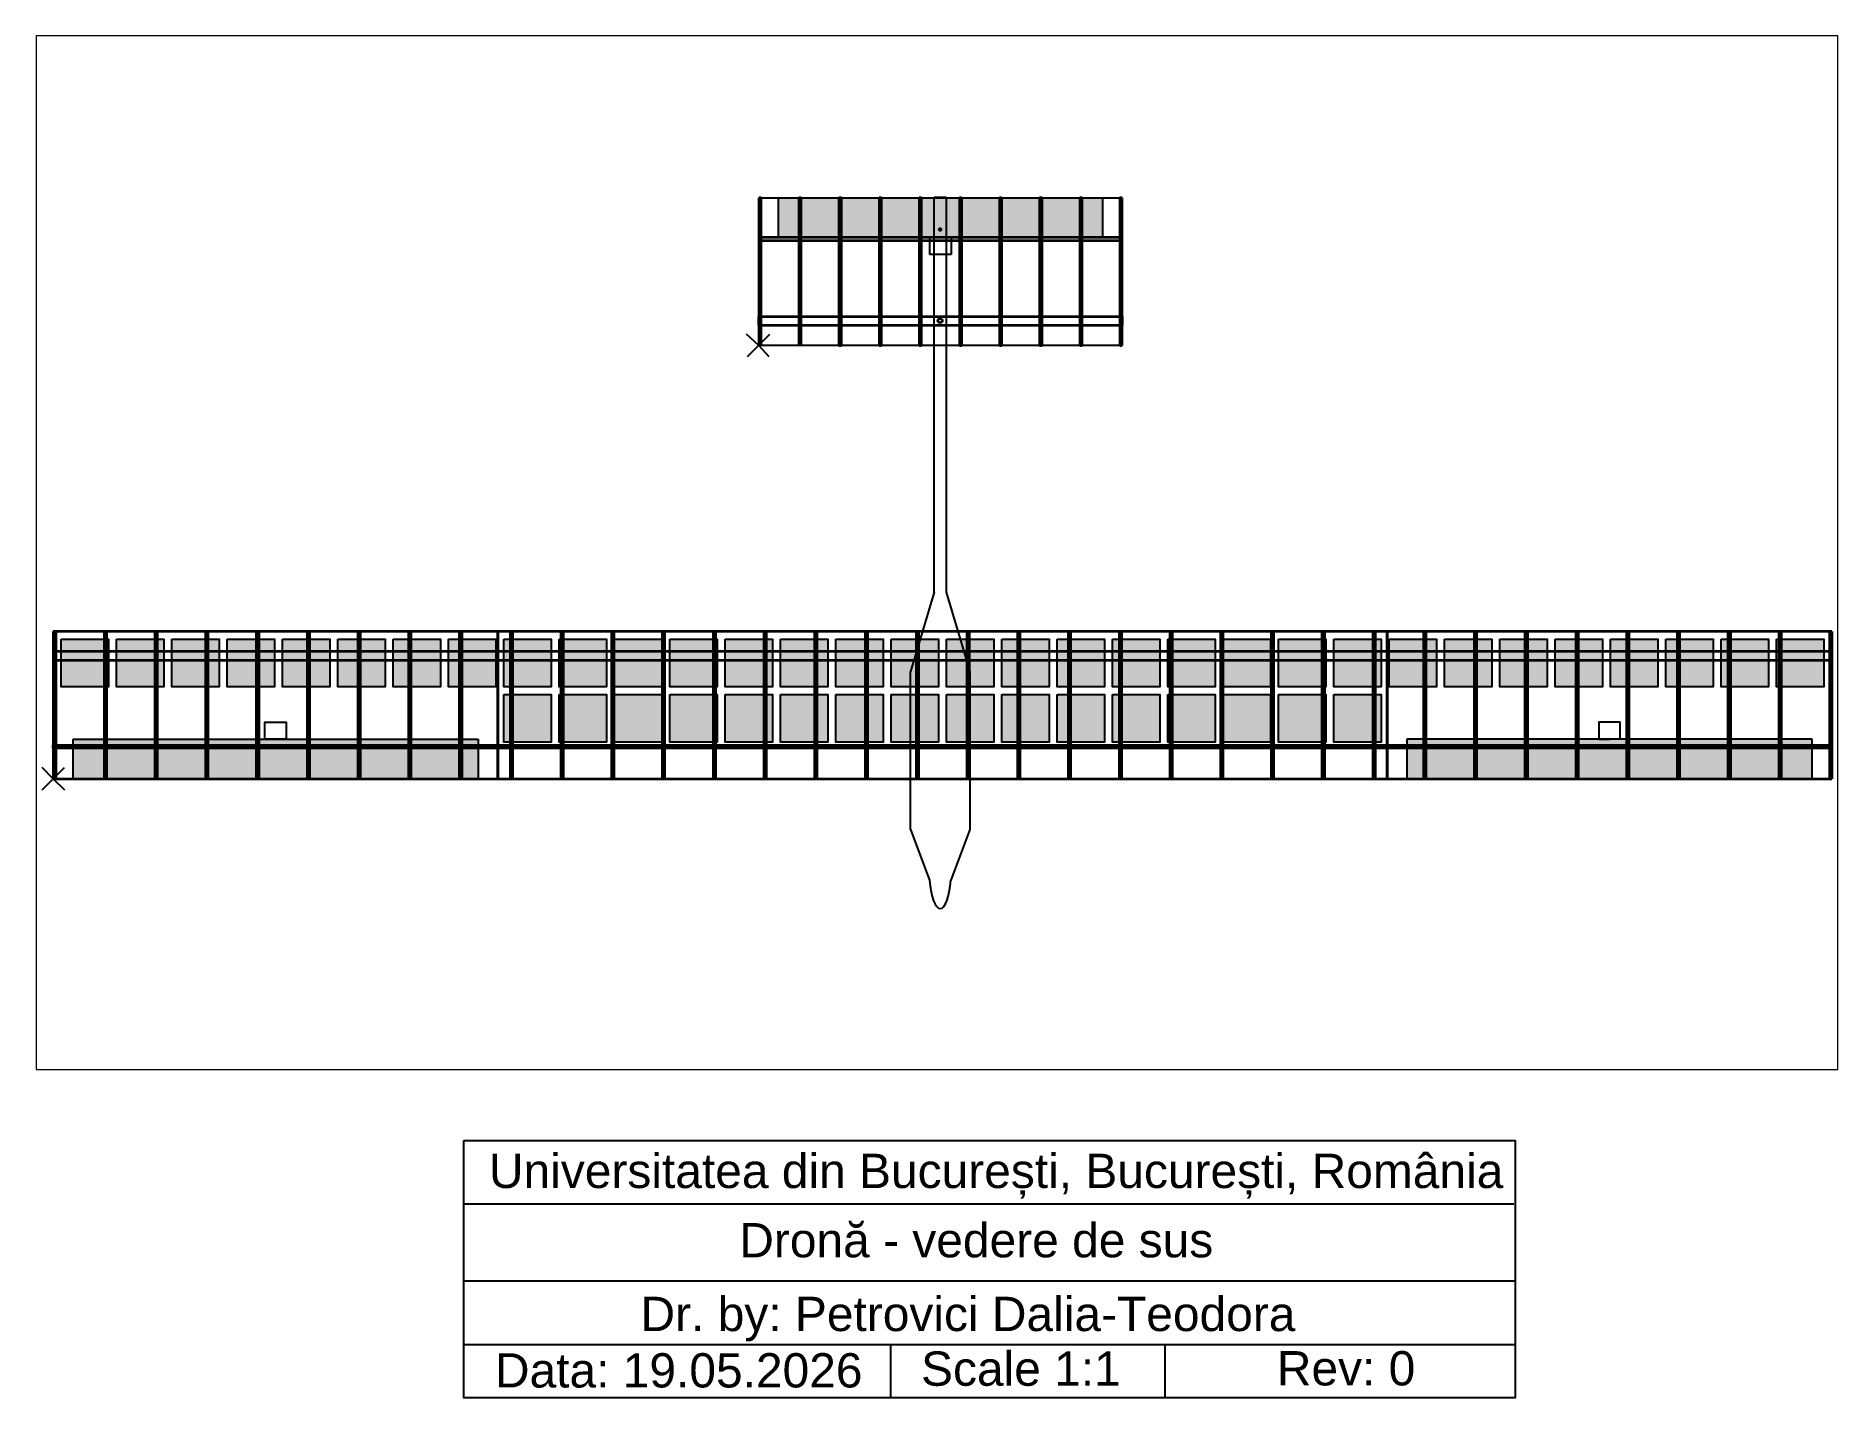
# Paper-space layout 'Layout1' of a CAD drawing. Header units: millimetres, sheet in inches. Extents: x 0 to 10.5, y 0 to 8.
# The model-space entities are those that its viewports show. They can reach past a viewport. Long polylines and large blocks are cut down to what shows.
import ezdxf

# ---------------------------------------------------------------- set-up
doc = ezdxf.new("R2010")
doc.units = ezdxf.units.MM
doc.header["$MEASUREMENT"] = 0
for name, color, linetype in [('CELULE_SOLARE', 190, 'Continuous'), ('ELERON', 140, 'Continuous'), ('FUSELAJ', 40, 'Continuous'), ('MARCAJE', 241, 'Continuous'), ('MPPT', 252, 'Continuous'), ('SERVOMOTOARE', 212, 'Continuous'), ('SERVOMOTOR', 210, 'Continuous'), ('STABILIZATOR_CONTUR', 230, 'Continuous')]:
    doc.layers.add(name, color=color, linetype=linetype)
for name, color, linetype, lineweight in [('CONTUR_ARIPA', 10, 'Continuous', 35), ('LONJEROANE', 50, 'Continuous', 35), ('NERVURI', 30, 'Continuous', 35)]:
    doc.layers.add(name, color=color, linetype=linetype, lineweight=lineweight)
doc.styles.add('STANDARD_AERO', font='arial.ttf')

# ---------------------------------------------------------------- blocks, each defined once
blk = doc.blocks.new('STABILIZATOR_TOP')
at = {"layer": 'ELERON'}
h = blk.add_hatch(color=256, dxfattribs=at)
h.dxf.hatch_style = 1
h.paths.add_polyline_path([(870, 273), (870, 373), (50, 373), (50, 273)])
blk.add_lwpolyline([(50, 373), (870, 373), (870, 273), (50, 273)], close=True, dxfattribs=at)
at = {"layer": 'LONJEROANE', "ltscale": 10}
for points in [[(0, 265.1062), (920, 265.1062), (920, 273), (0, 273)], [(0, 73.0607), (920, 73.0607), (920, 50), (0, 50)]]:
    blk.add_lwpolyline(points, close=True, dxfattribs=at)
at = {"layer": 'LONJEROANE'}
for centre, radius in [((459.0913, 293.0073), 2.3193), ((459.0913, 62.6011), 5.5602)]:
    blk.add_circle(centre, radius, dxfattribs=at)
at = {"layer": 'NERVURI', "ltscale": 10}
for p, q in [((0, 373), (0, 0)), ((6, 0), (6, 373)), ((101.56, 373), (101.56, 0)), ((107.56, 0), (107.56, 373)), ((203.12, 373), (203.12, 0)), ((209.12, 0), (209.12, 373)), ((304.68, 373), (304.68, 0)), ((310.68, 0), (310.68, 373)), ((406.24, 373), (406.24, 0)), ((412.24, 0), (412.24, 373)), ((507.8, 373), (507.8, 0)), ((513.8, 0), (513.8, 373)), ((609.36, 373), (609.36, 0)), ((615.36, 0), (615.36, 373)), ((710.92, 373), (710.92, 0)), ((716.92, 0), (716.92, 373)), ((812.48, 373), (812.48, 0)), ((818.48, 0), (818.48, 373)), ((914.04, 373), (914.04, 0)), ((920.04, 0), (920.04, 373))]:
    blk.add_line(p, q, dxfattribs=at)
at = {"layer": 'NERVURI'}
for p, q in [((6, 373), (0, 373)), ((107.56, 373), (101.56, 373)), ((209.12, 373), (203.12, 373)), ((310.68, 373), (304.68, 373)), ((412.24, 373), (406.24, 373)), ((513.8, 373), (507.8, 373)), ((615.36, 373), (609.36, 373)), ((716.92, 373), (710.92, 373)), ((818.48, 373), (812.48, 373)), ((920.04, 373), (914.04, 373)), ((203.12, 0), (209.12, 0)), ((304.68, 0), (310.68, 0)), ((406.24, 0), (412.24, 0)), ((507.8, 0), (513.8, 0)), ((609.36, 0), (615.36, 0)), ((710.92, 0), (716.92, 0)), ((812.48, 0), (818.48, 0)), ((914.04, 0), (920.04, 0))]:
    blk.add_line(p, q, dxfattribs=at)
at = {"layer": 'SERVOMOTOR'}
for p, q in [((433, 230.1), (433, 273)), ((433, 273), (460.02, 273)), ((487, 230.1), (433, 230.1)), ((460, 273), (487, 273)), ((487, 273), (487, 230.1))]:
    blk.add_line(p, q, dxfattribs=at)
at = {"layer": 'STABILIZATOR_CONTUR'}
for p, q in [((0, 373), (920, 373)), ((0, 0), (0, 373)), ((920, 373), (920, 0)), ((920, 0), (0, 0))]:
    blk.add_line(p, q, dxfattribs=at)
blk = doc.blocks.new('ARIPA_MIJLOC')
at = {"layer": 'CONTUR_ARIPA'}
for p, q in [((4000.3, 1312.9), (1750.3, 1312.9)), ((1750.3, 939.9), (1750.3, 1312.9)), ((4000.3, 939.9), (4000.3, 1312.9)), ((1750.3, 939.9), (4000.3, 939.9))]:
    blk.add_line(p, q, dxfattribs=at)
blk = doc.blocks.new('ARIPA_LAT_DREAPTA')
at = {"layer": 'CONTUR_ARIPA'}
for p, q in [((5125.3, 1312.9), (4000.3, 1312.9)), ((4000.3, 1312.9), (4000.3, 939.9)), ((5125.3, 939.9), (5125.3, 1312.9)), ((4000.3, 939.9), (5125.3, 939.9))]:
    blk.add_line(p, q, dxfattribs=at)
blk = doc.blocks.new('ARIPA_LAT_STANGA')
at = {"layer": 'CONTUR_ARIPA'}
for p, q in [((1750.3, 1312.9), (625.3, 1312.9)), ((625.3, 1312.9), (625.3, 939.9)), ((1750.3, 1312.9), (1750.3, 939.9)), ((625.3, 939.9), (1750.3, 939.9))]:
    blk.add_line(p, q, dxfattribs=at)
blk = doc.blocks.new('*U7')
at = {"layer": 'NERVURI'}
blk.add_line((0, 186.5), (0, -186.5), dxfattribs=at)
blk = doc.blocks.new('*U8')
at = {"layer": 'NERVURI', "color": 0, "linetype": 'ByBlock', "lineweight": -2, "transparency": 16777216}
for p in [(0, 0), (128.4, 0), (256.8, 0), (385.2, 0), (513.6, 0), (642, 0), (770.4, 0), (898.8, 0), (1027.2, 0), (1155.6, 0), (1284, 0), (1412.4, 0), (1540.8, 0), (1669.2, 0), (1797.6, 0), (1926, 0), (2054.4, 0), (2182.8, 0), (2311.2, 0), (2439.6, 0), (2568, 0), (2696.4, 0), (2824.8, 0), (2953.2, 0), (3081.6, 0), (3210, 0), (3338.4, 0), (3466.8, 0), (3595.2, 0), (3723.6, 0), (3852, 0), (3980.4, 0), (4108.8, 0), (4237.2, 0), (4365.6, 0), (4494, 0)]:
    blk.add_blockref('*U7', p, dxfattribs=at)
blk = doc.blocks.new('*U9')
at = {"layer": 'NERVURI'}
blk.add_line((0, 186.5), (0, -186.5), dxfattribs=at)
blk = doc.blocks.new('*U10')
at = {"layer": 'NERVURI', "color": 0, "linetype": 'ByBlock', "lineweight": -2, "transparency": 16777216}
for p in [(0, 0), (128.4, 0), (256.8, 0), (385.2, 0), (513.6, 0), (642, 0), (770.4, 0), (898.8, 0), (1027.2, 0), (1155.6, 0), (1284, 0), (1412.4, 0), (1540.8, 0), (1669.2, 0), (1797.6, 0), (1926, 0), (2054.4, 0), (2182.8, 0), (2311.2, 0), (2439.6, 0), (2568, 0), (2696.4, 0), (2824.8, 0), (2953.2, 0), (3081.6, 0), (3210, 0), (3338.4, 0), (3466.8, 0), (3595.2, 0), (3723.6, 0), (3852, 0), (3980.4, 0), (4108.8, 0), (4237.2, 0), (4365.6, 0), (4494, 0)]:
    blk.add_blockref('*U9', p, dxfattribs=at)
blk = doc.blocks.new('ELERON_UAV')
at = {"layer": 'ELERON'}
for p, q in [((675.3, 939.9), (675.3, 1039.9)), ((675.3, 1039.9), (1700.3, 1039.9)), ((1700.3, 1039.9), (1700.3, 939.9)), ((1700.3, 939.9), (675.3, 939.9))]:
    blk.add_line(p, q, dxfattribs=at)
blk = doc.blocks.new('ARIPA_UAV_2D')
at = {"layer": 'LONJEROANE'}
for p, q in [((-4500, 323), (0, 323)), ((-4500, 323), (-4500, 299.9)), ((0, 299.9), (0, 323)), ((-4500, 299.9), (0, 299.9)), ((-4500, 85), (0, 85)), ((-4500, 77.1), (-4500, 85)), ((0, 77.1), (-4500, 77.1)), ((0, 85), (0, 77.1))]:
    blk.add_line(p, q, dxfattribs=at)
at = {"layer": 'CONTUR_ARIPA'}
for name in ['ARIPA_LAT_STANGA', 'ARIPA_MIJLOC', 'ARIPA_LAT_DREAPTA']:
    blk.add_blockref(name, (-5125.3, -939.9), dxfattribs=at)
at = {"layer": 'ELERON'}
blk.add_blockref('ELERON_UAV', (-5125.3, -939.9), dxfattribs=at)
at = {"layer": 'ELERON', "xscale": -1}
blk.add_blockref('ELERON_UAV', (625.3, -939.9), dxfattribs=at)
at = {"layer": 'NERVURI'}
for name, p in [('*U8', (-4500, 186.5)), ('*U10', (-4494, 186.5))]:
    blk.add_blockref(name, p, dxfattribs=at)
blk = doc.blocks.new('ARIPA_TOP')
at = {"layer": 'CELULE_SOLARE'}
h = blk.add_hatch(color=256, dxfattribs=at)
h.dxf.hatch_style = 1
h.paths.add_polyline_path([(140, 353), (20, 353), (20, 233), (140, 233)])
h.paths.add_polyline_path([(280, 353), (160, 353), (160, 233), (280, 233)])
h.paths.add_polyline_path([(420, 353), (300, 353), (300, 233), (420, 233)])
h.paths.add_polyline_path([(560, 353), (440, 353), (440, 233), (560, 233)])
h.paths.add_polyline_path([(700, 353), (580, 353), (580, 233), (700, 233)])
h.paths.add_polyline_path([(840, 353), (720, 353), (720, 233), (840, 233)])
h.paths.add_polyline_path([(980, 353), (860, 353), (860, 233), (980, 233)])
h.paths.add_polyline_path([(1120, 353), (1000, 353), (1000, 233), (1120, 233)])
h.paths.add_polyline_path([(1260, 353), (1140, 353), (1140, 233), (1260, 233)])
h.paths.add_polyline_path([(1400, 353), (1280, 353), (1280, 233), (1400, 233)])
h.paths.add_polyline_path([(1540, 353), (1420, 353), (1420, 233), (1540, 233)])
h.paths.add_polyline_path([(1540, 213), (1420, 213), (1420, 93), (1540, 93)])
h.paths.add_polyline_path([(1400, 213), (1280, 213), (1280, 93), (1400, 93)])
h.paths.add_polyline_path([(1260, 213), (1140, 213), (1140, 93), (1260, 93)])
h.paths.add_polyline_path([(1680, 213), (1560, 213), (1560, 93), (1680, 93)])
h.paths.add_polyline_path([(1820, 213), (1700, 213), (1700, 93), (1820, 93)])
h.paths.add_polyline_path([(1960, 213), (1840, 213), (1840, 93), (1960, 93)])
h.paths.add_polyline_path([(2100, 213), (1980, 213), (1980, 93), (2100, 93)])
h.paths.add_polyline_path([(2240, 213), (2120, 213), (2120, 93), (2240, 93)])
h.paths.add_polyline_path([(2380, 213), (2260, 213), (2260, 93), (2380, 93)])
h.paths.add_polyline_path([(2520, 213), (2400, 213), (2400, 93), (2520, 93)])
h.paths.add_polyline_path([(2660, 213), (2540, 213), (2540, 93), (2660, 93)])
h.paths.add_polyline_path([(2800, 213), (2680, 213), (2680, 93), (2800, 93)])
h.paths.add_polyline_path([(2940, 213), (2820, 213), (2820, 93), (2940, 93)])
h.paths.add_polyline_path([(3080, 213), (2960, 213), (2960, 93), (3080, 93)])
h.paths.add_polyline_path([(3220, 213), (3100, 213), (3100, 93), (3220, 93)])
h.paths.add_polyline_path([(3360, 213), (3240, 213), (3240, 93), (3360, 93)])
h.paths.add_polyline_path([(3360, 353), (3240, 353), (3240, 233), (3360, 233)])
h.paths.add_polyline_path([(3220, 353), (3100, 353), (3100, 233), (3220, 233)])
h.paths.add_polyline_path([(3080, 353), (2960, 353), (2960, 233), (3080, 233)])
h.paths.add_polyline_path([(2940, 353), (2820, 353), (2820, 233), (2940, 233)])
h.paths.add_polyline_path([(2800, 353), (2680, 353), (2680, 233), (2800, 233)])
h.paths.add_polyline_path([(2660, 353), (2540, 353), (2540, 233), (2660, 233)])
h.paths.add_polyline_path([(2520, 353), (2400, 353), (2400, 233), (2520, 233)])
h.paths.add_polyline_path([(2380, 353), (2260, 353), (2260, 233), (2380, 233)])
h.paths.add_polyline_path([(2240, 353), (2120, 353), (2120, 233), (2240, 233)])
h.paths.add_polyline_path([(2100, 353), (1980, 353), (1980, 233), (2100, 233)])
h.paths.add_polyline_path([(1960, 353), (1840, 353), (1840, 233), (1960, 233)])
h.paths.add_polyline_path([(1820, 353), (1700, 353), (1700, 233), (1820, 233)])
h.paths.add_polyline_path([(1680, 353), (1560, 353), (1560, 233), (1680, 233)])
h.paths.add_polyline_path([(3500, 353), (3380, 353), (3380, 233), (3500, 233)])
h.paths.add_polyline_path([(3640, 353), (3520, 353), (3520, 233), (3640, 233)])
h.paths.add_polyline_path([(3780, 353), (3660, 353), (3660, 233), (3780, 233)])
h.paths.add_polyline_path([(3920, 353), (3800, 353), (3800, 233), (3920, 233)])
h.paths.add_polyline_path([(4060, 353), (3940, 353), (3940, 233), (4060, 233)])
h.paths.add_polyline_path([(4200, 353), (4080, 353), (4080, 233), (4200, 233)])
h.paths.add_polyline_path([(4340, 353), (4220, 353), (4220, 233), (4340, 233)])
h.paths.add_polyline_path([(4480, 353), (4360, 353), (4360, 233), (4480, 233)])
at = {"layer": 'ELERON'}
h = blk.add_hatch(color=256, dxfattribs=at)
h.dxf.hatch_style = 1
h.paths.add_polyline_path([(1075, 100), (50, 100), (50, 0), (1075, 0)])
h.paths.add_polyline_path([(4450, 100), (3425, 100), (3425, 0), (4450, 0)])
at = {"layer": 'CELULE_SOLARE'}
for points in [[(20, 353), (140, 353), (140, 233), (20, 233)], [(160, 353), (280, 353), (280, 233), (160, 233)], [(300, 353), (420, 353), (420, 233), (300, 233)], [(440, 353), (560, 353), (560, 233), (440, 233)], [(580, 353), (700, 353), (700, 233), (580, 233)], [(720, 353), (840, 353), (840, 233), (720, 233)], [(860, 353), (980, 353), (980, 233), (860, 233)], [(1000, 353), (1120, 353), (1120, 233), (1000, 233)], [(1140, 353), (1260, 353), (1260, 233), (1140, 233)], [(1280, 353), (1400, 353), (1400, 233), (1280, 233)], [(1420, 353), (1540, 353), (1540, 233), (1420, 233)], [(1560, 353), (1680, 353), (1680, 233), (1560, 233)], [(1700, 353), (1820, 353), (1820, 233), (1700, 233)], [(1840, 353), (1960, 353), (1960, 233), (1840, 233)], [(1980, 353), (2100, 353), (2100, 233), (1980, 233)], [(2120, 353), (2240, 353), (2240, 233), (2120, 233)], [(2260, 353), (2380, 353), (2380, 233), (2260, 233)], [(2400, 353), (2520, 353), (2520, 233), (2400, 233)], [(2540, 353), (2660, 353), (2660, 233), (2540, 233)], [(2680, 353), (2800, 353), (2800, 233), (2680, 233)], [(2820, 353), (2940, 353), (2940, 233), (2820, 233)], [(2960, 353), (3080, 353), (3080, 233), (2960, 233)], [(3100, 353), (3220, 353), (3220, 233), (3100, 233)], [(3240, 353), (3360, 353), (3360, 233), (3240, 233)], [(3380, 353), (3500, 353), (3500, 233), (3380, 233)], [(3520, 353), (3640, 353), (3640, 233), (3520, 233)], [(3660, 353), (3780, 353), (3780, 233), (3660, 233)], [(3800, 353), (3920, 353), (3920, 233), (3800, 233)], [(3940, 353), (4060, 353), (4060, 233), (3940, 233)], [(4080, 353), (4200, 353), (4200, 233), (4080, 233)], [(4220, 353), (4340, 353), (4340, 233), (4220, 233)], [(4360, 353), (4480, 353), (4480, 233), (4360, 233)], [(1140, 213), (1260, 213), (1260, 93), (1140, 93)], [(1280, 213), (1400, 213), (1400, 93), (1280, 93)], [(1420, 213), (1540, 213), (1540, 93), (1420, 93)], [(1560, 213), (1680, 213), (1680, 93), (1560, 93)], [(1700, 213), (1820, 213), (1820, 93), (1700, 93)], [(1840, 213), (1960, 213), (1960, 93), (1840, 93)], [(1980, 213), (2100, 213), (2100, 93), (1980, 93)], [(2120, 213), (2240, 213), (2240, 93), (2120, 93)], [(2260, 213), (2380, 213), (2380, 93), (2260, 93)], [(2400, 213), (2520, 213), (2520, 93), (2400, 93)], [(2540, 213), (2660, 213), (2660, 93), (2540, 93)], [(2680, 213), (2800, 213), (2800, 93), (2680, 93)], [(2820, 213), (2940, 213), (2940, 93), (2820, 93)], [(2960, 213), (3080, 213), (3080, 93), (2960, 93)], [(3100, 213), (3220, 213), (3220, 93), (3100, 93)], [(3240, 213), (3360, 213), (3360, 93), (3240, 93)]]:
    blk.add_lwpolyline(points, close=True, dxfattribs=at)
at = {"layer": 'SERVOMOTOARE'}
for p, q in [((562.5, 100.1), (535.5, 100.1)), ((3964.5, 100.1), (3937.5, 100))]:
    blk.add_line(p, q, dxfattribs=at)
for points in [[(535.5, 100.1), (535.5, 143), (589.5, 143), (589.5, 100.1), (562.5, 100.1)], [(3964.5, 100.1), (3964.5, 143), (3910.5, 143), (3910.5, 100.1), (3937.5, 100.1)]]:
    blk.add_lwpolyline(points, dxfattribs=at)
at = {"layer": 'LONJEROANE'}
blk.add_blockref('ARIPA_UAV_2D', (4500, 0), dxfattribs=at)

msp = doc.modelspace()

# ---------------------------------------------------------------- linework, layer by layer
at = {"layer": 'FUSELAJ'}
for p, q in [((2869.7, 1105.6), (2869.7, 2105.6)), ((2869.7, 2105.6), (2899.7, 2105.6)), ((2899.7, 2105.6), (2899.7, 1105.6)), ((2869.7, 1105.6), (2809.7, 905.6)), ((2899.7, 1105.6), (2959.7, 905.6)), ((2809.7, 505.6), (2809.7, 905.6)), ((2959.7, 905.6), (2959.7, 505.6)), ((2809.7, 505.6), (2857.9, 377.2)), ((2959.7, 505.6), (2911.6, 377.2))]:
    msp.add_line(p, q, dxfattribs=at)
msp.add_ellipse((2884.7, 405.6), major_axis=(0, -100), ratio=0.280112, start_param=5.000448, end_param=7.566721, dxfattribs=at)
at = {"layer": 'MARCAJE'}
for p, q in [((2425.4, 1730.4), (2394.4, 1758.8)), ((2397.1, 1702.1), (2453.7, 1758.7)), ((2425.4, 1730.4), (2450.9, 1702.2)), ((612.4, 605.6), (669, 662.2)), ((640.7, 633.9), (612.4, 662.2)), ((640.7, 633.9), (669, 605.6))]:
    msp.add_line(p, q, dxfattribs=at)

# ---------------------------------------------------------------- block references
at = {"layer": 'STABILIZATOR_CONTUR'}
for name, p in [('STABILIZATOR_TOP', (2425.4, 1730.4)), ('ARIPA_TOP', (640.7, 633.9))]:
    msp.add_blockref(name, p, dxfattribs=at)

psp = doc.layouts.get("Layout1")

# ---------------------------------------------------------------- linework, layer by layer
at = {"layer": 'MPPT'}
for p, q in [((8.619, 1.177), (2.497, 1.177)), ((8.626, 0.727), (2.491, 0.727)), ((8.626, 0.357), (2.496, 0.357)), ((4.987, 0.049), (4.987, 0.356)), ((6.587, 0.049), (6.587, 0.359))]:
    psp.add_line(p, q, dxfattribs=at)
psp.add_lwpolyline([(2.496, 1.548), (8.627, 1.548), (8.627, 0.047), (2.496, 0.047)], close=True, dxfattribs=at)

# ---------------------------------------------------------------- texts
at = {"layer": 'MPPT', "char_height": 0.2, "attachment_point": 1, "style": 'STANDARD_AERO'}
for s, width, insert in [('{\\fArial|b0|i0|c238|p34;Universitatea din Bucure}ș{\\fArial|b0|i0|c238|p34;ti, Bucure}ș{\\fArial|b0|i0|c238|p34;ti, România}', 6.52073, (2.643, 1.471)), ('{\\fArial|b0|i0|c238|p34;Dronă - vedere de sus}', 6.91884, (4.103, 1.067)), ('{\\fArial|b0|i0|c238|p34;Dr. by: Petrovici Dalia-Teodora}', 6.98748, (3.527, 0.637)), ('{\\fArial|b0|i0|c238|p34;Scale 1:1}', 3.07504, (5.163, 0.318)), ('{\\fArial|b0|i0|c238|p34;Rev: 0}', 2.60829, (7.238, 0.32)), ('{\\fArial|b0|i0|c238|p34;Data: 19.05.2026}', 2.15527, (2.678, 0.308))]:
    psp.add_mtext_dynamic_manual_height_columns(s, width=width, gutter_width=1, heights=[0], dxfattribs=dict(at, insert=insert))

# ---------------------------------------------------------------- viewports
at = {"layer": 'STABILIZATOR_CONTUR'}
psp.add_viewport(center=(5.256, 4.975), size=(10.508, 6.02722), view_center_point=(2876.581, 1205.569), view_height=2615.04499, dxfattribs=at)

doc.saveas('drawing.dxf')
